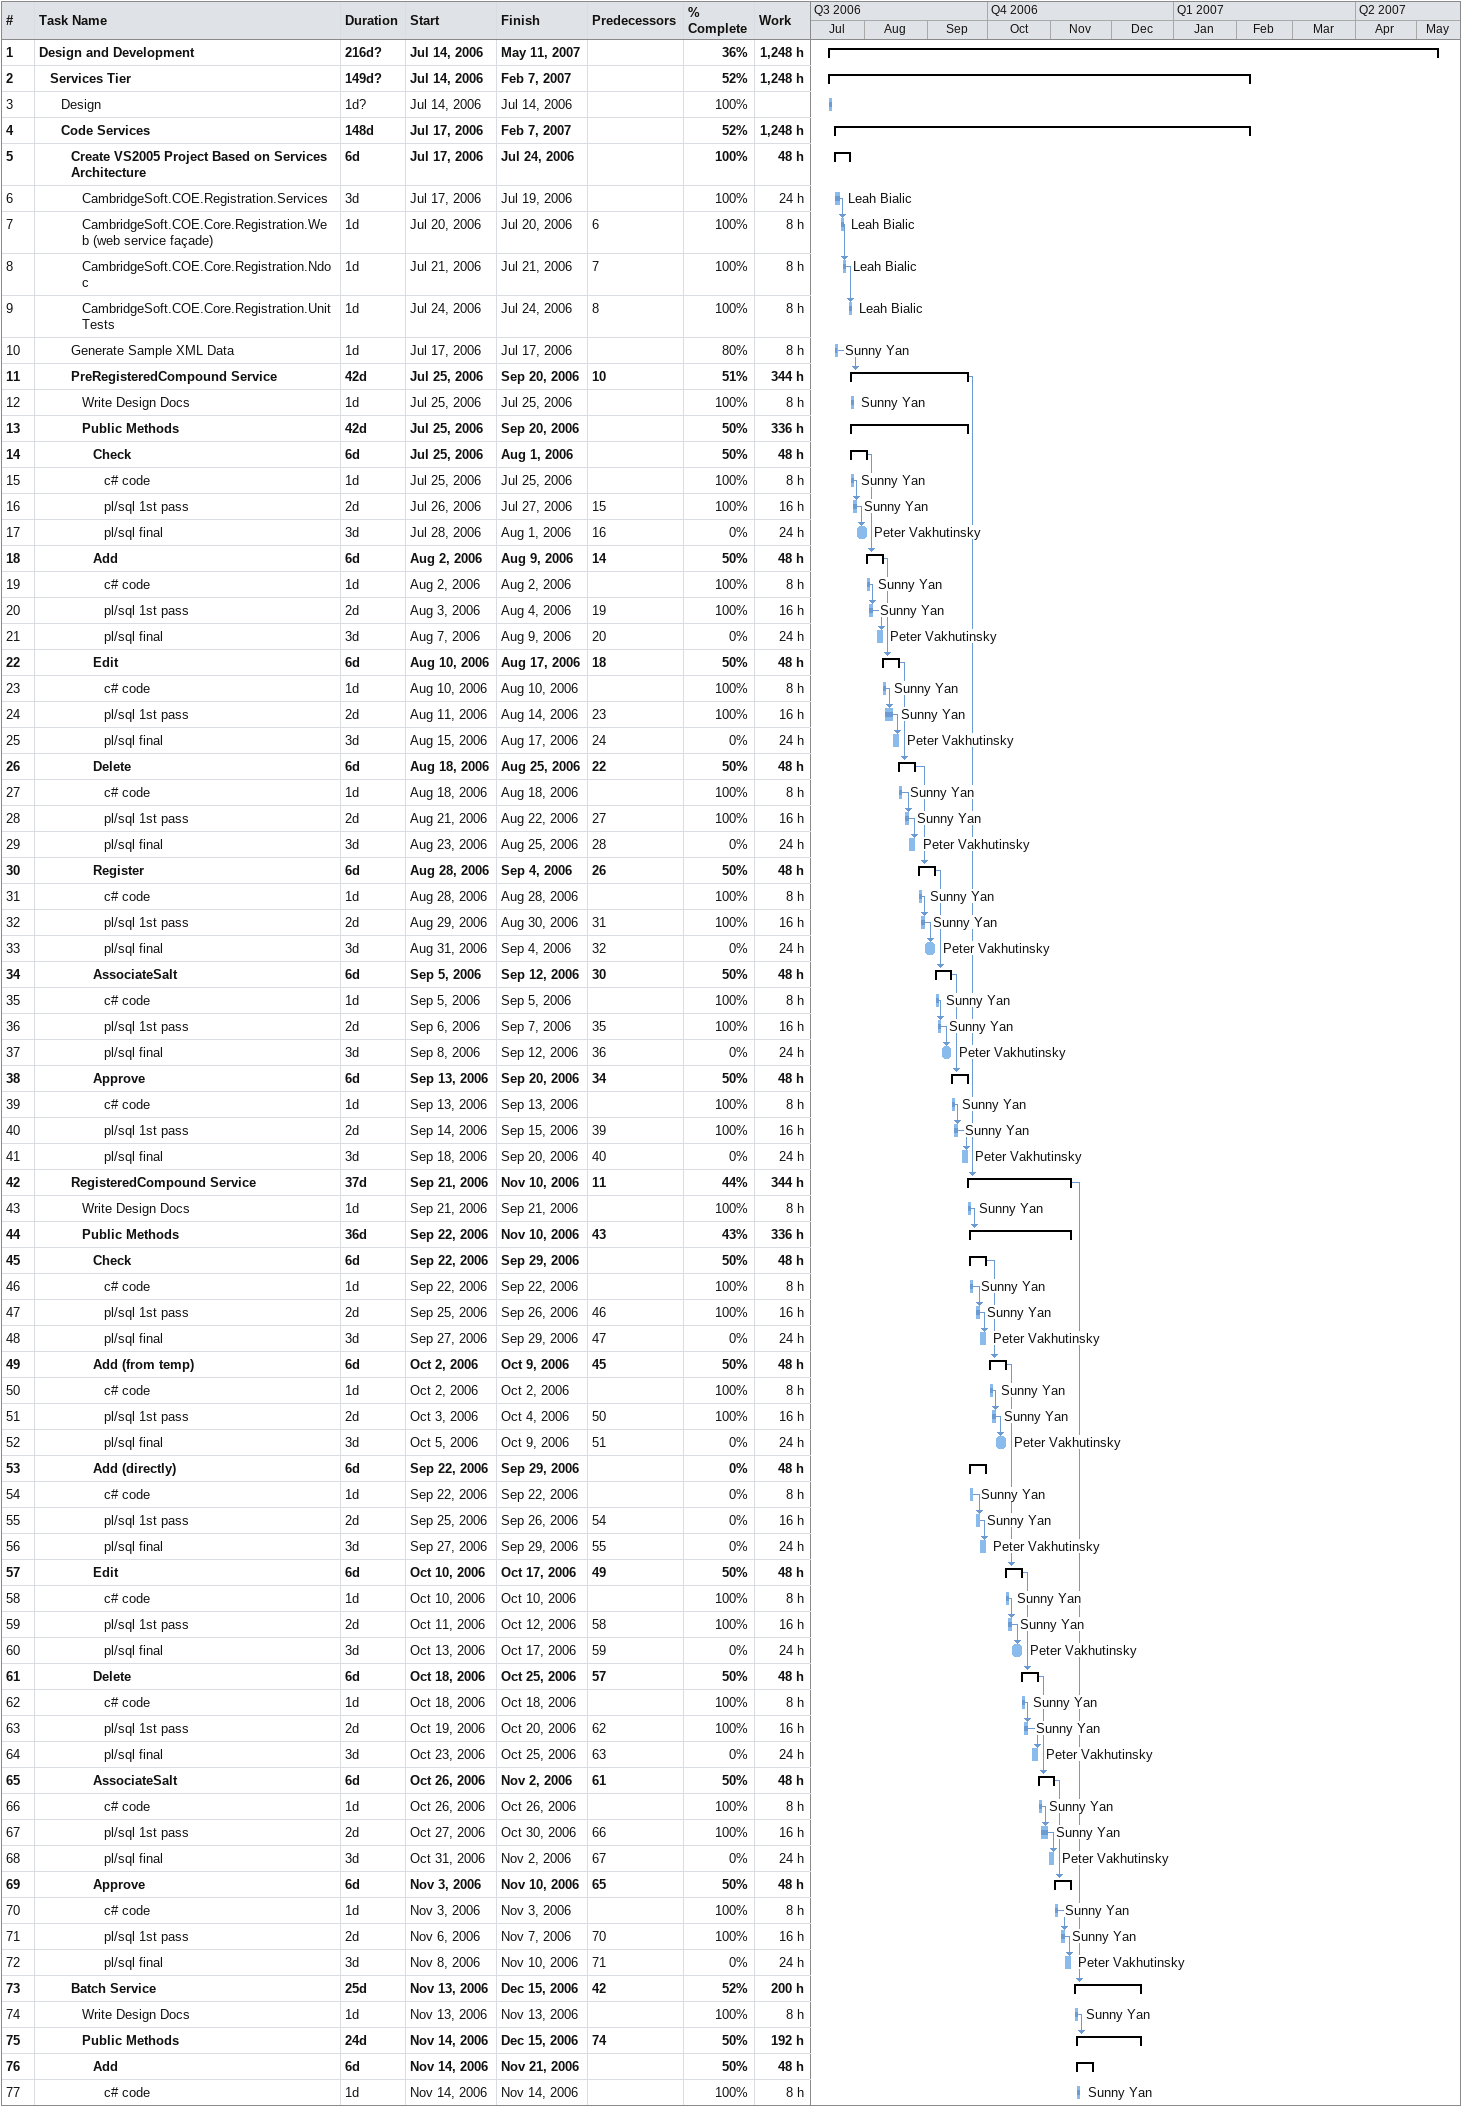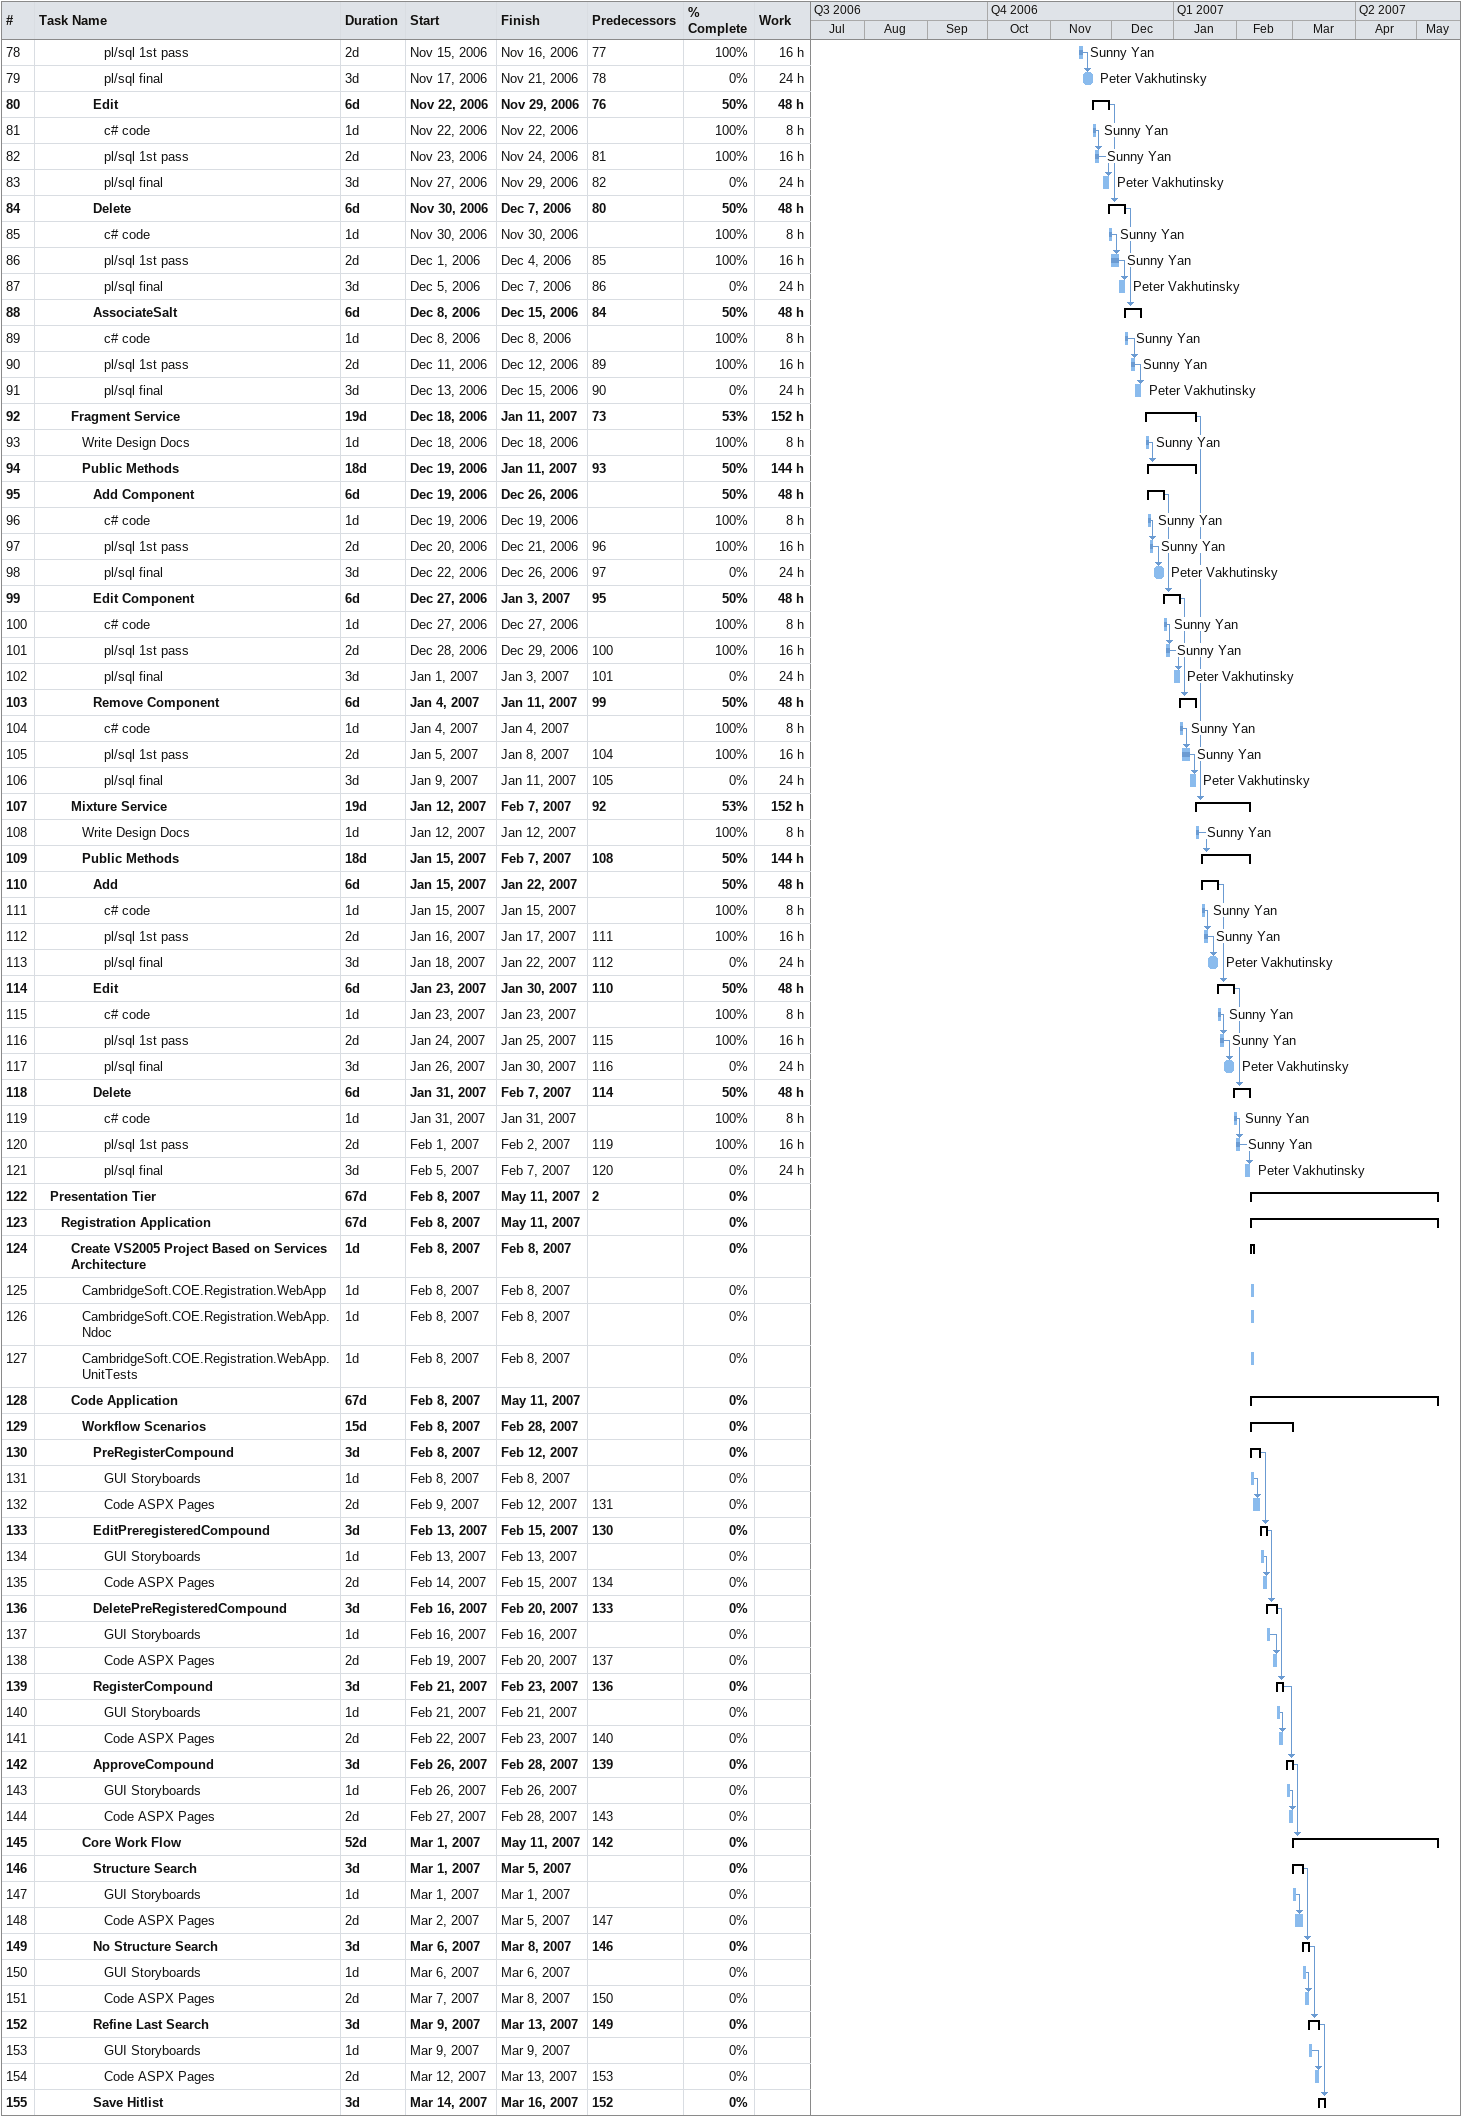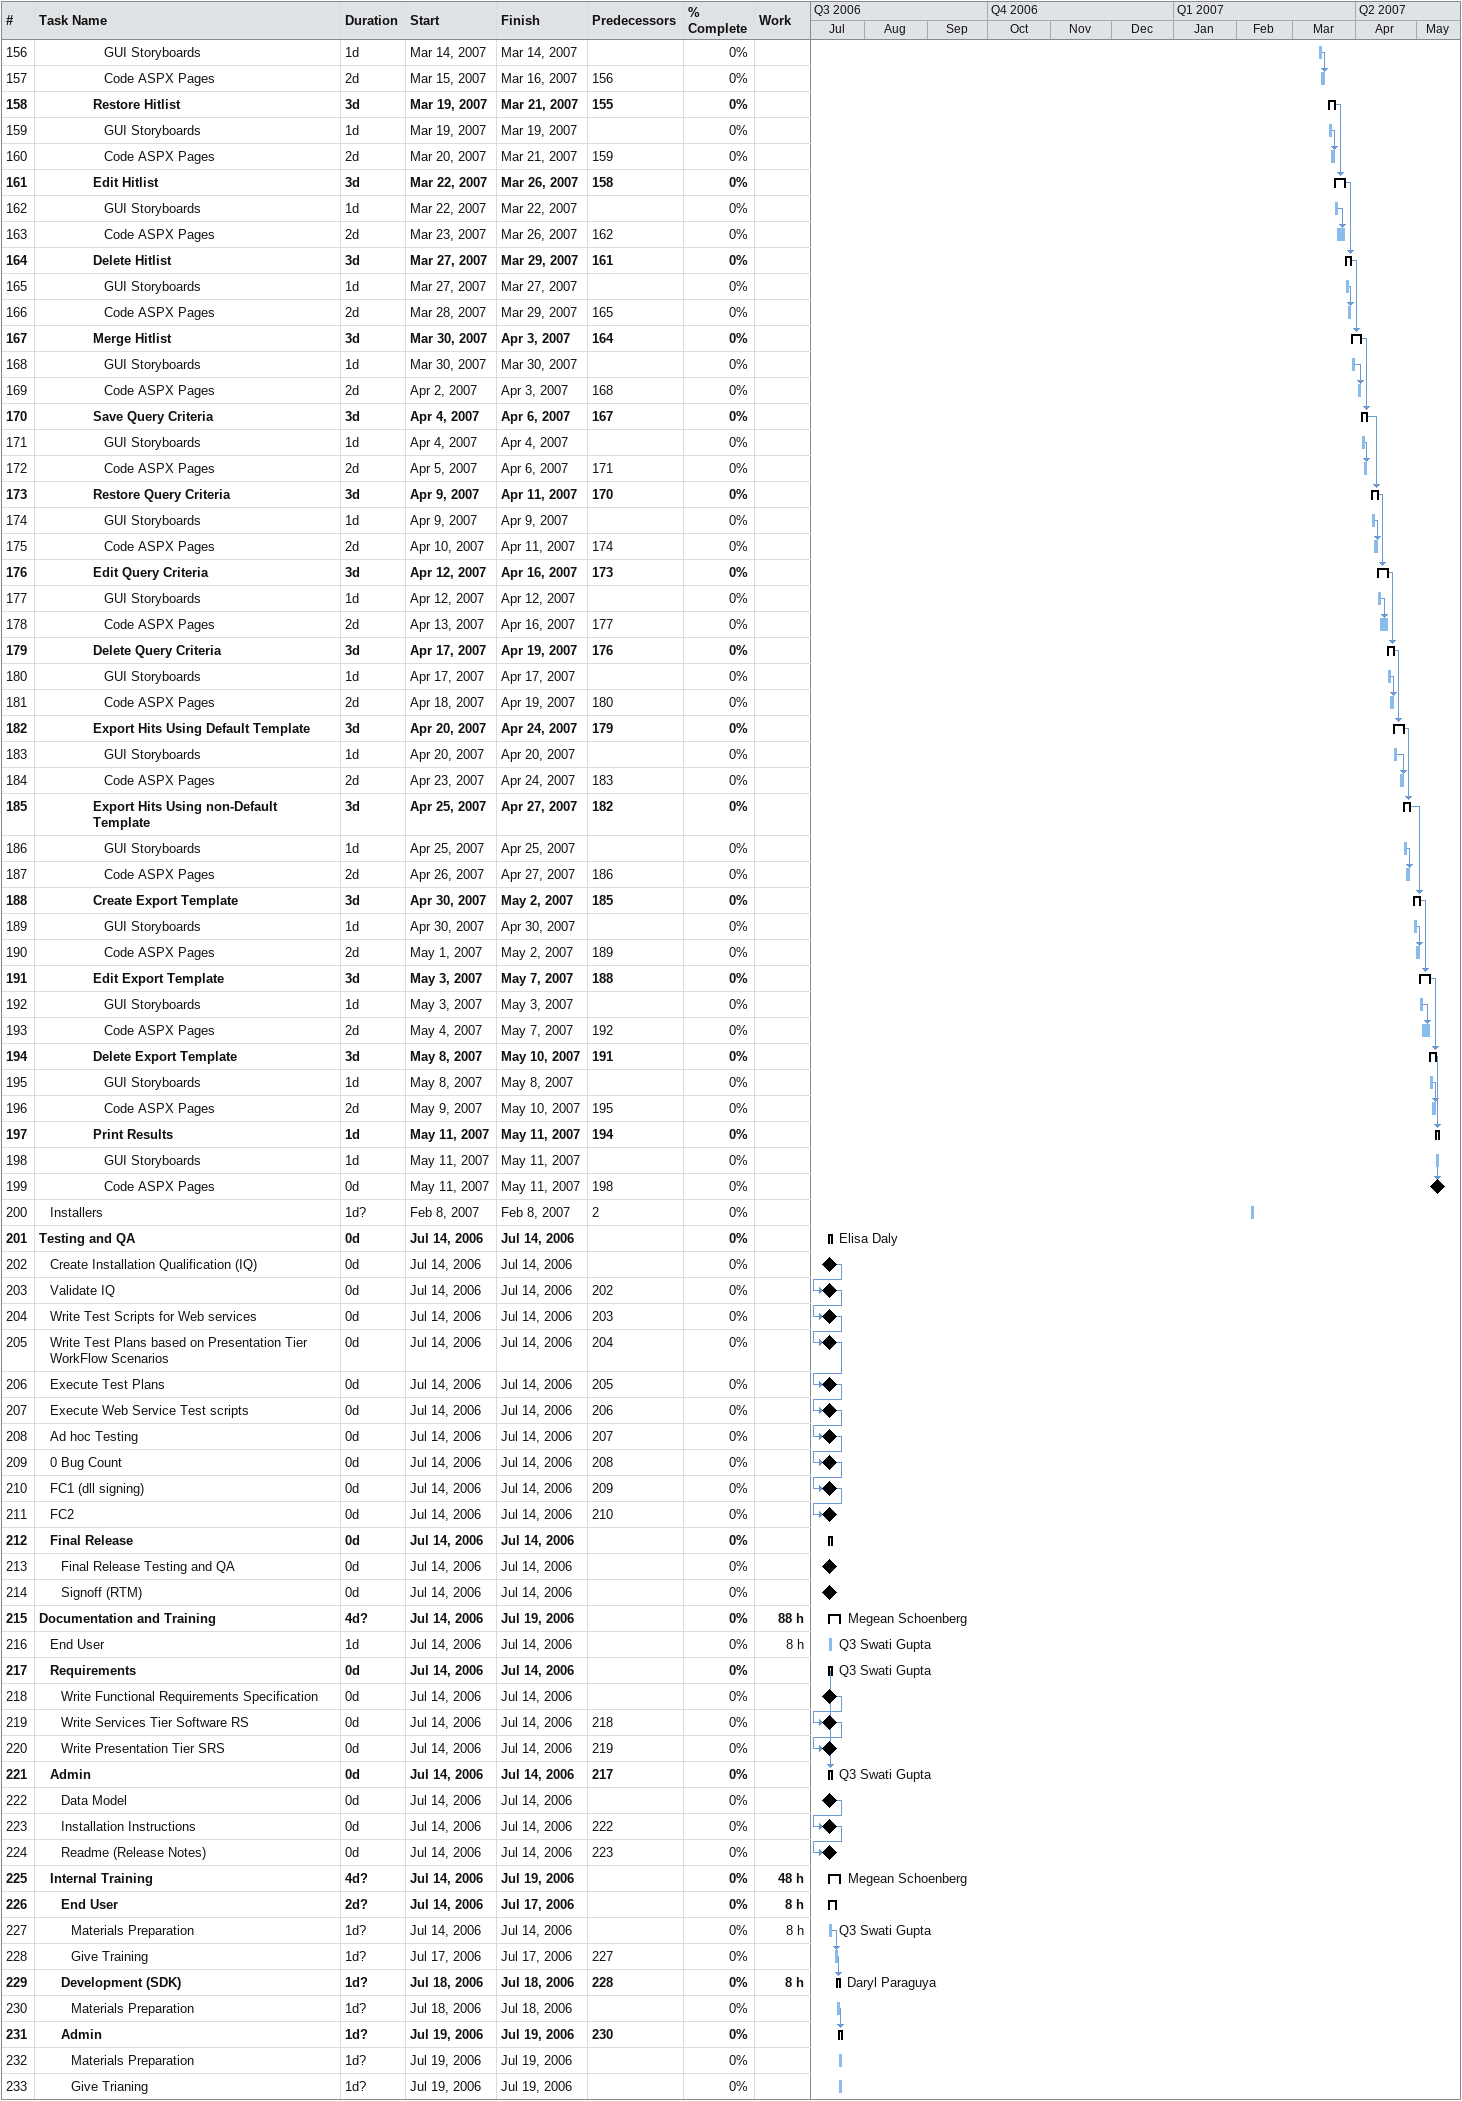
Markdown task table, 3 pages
| ID | Level | Task | Duration | Start | Finish | Predecessors | Resources | % complete | Work (h) |
|---|---|---|---|---|---|---|---|---|---|
| 1 | 1 | **Design and Development** | 216d? | 2006-07-14 | 2007-05-11 |  |  | 36 | 1248 |
| 2 | 2 | **Services Tier** | 149d? | 2006-07-14 | 2007-02-07 |  |  | 52 | 1248 |
| 3 | 3 | Design | 1d? | 2006-07-14 | 2006-07-14 |  |  | 100 |  |
| 4 | 3 | **Code Services** | 148d | 2006-07-17 | 2007-02-07 |  |  | 52 | 1248 |
| 5 | 4 | **Create VS2005 Project Based on Services Architecture** | 6d | 2006-07-17 | 2006-07-24 |  |  | 100 | 48 |
| 6 | 5 | CambridgeSoft.COE.Registration.Services | 3d | 2006-07-17 | 2006-07-19 |  | Leah Bialic | 100 | 24 |
| 7 | 5 | CambridgeSoft.COE.Core.Registration.Web (web service façade) | 1d | 2006-07-20 | 2006-07-20 | 6 | Leah Bialic | 100 | 8 |
| 8 | 5 | CambridgeSoft.COE.Core.Registration.Ndoc | 1d | 2006-07-21 | 2006-07-21 | 7 | Leah Bialic | 100 | 8 |
| 9 | 5 | CambridgeSoft.COE.Core.Registration.UnitTests | 1d | 2006-07-24 | 2006-07-24 | 8 | Leah Bialic | 100 | 8 |
| 10 | 4 | Generate Sample XML Data | 1d | 2006-07-17 | 2006-07-17 |  | Sunny Yan | 80 | 8 |
| 11 | 4 | **PreRegisteredCompound Service** | 42d | 2006-07-25 | 2006-09-20 | 10 |  | 51 | 344 |
| 12 | 5 | Write Design Docs | 1d | 2006-07-25 | 2006-07-25 |  | Sunny Yan | 100 | 8 |
| 13 | 5 | **Public Methods** | 42d | 2006-07-25 | 2006-09-20 |  |  | 50 | 336 |
| 14 | 6 | **Check** | 6d | 2006-07-25 | 2006-08-01 |  |  | 50 | 48 |
| 15 | 7 | c# code | 1d | 2006-07-25 | 2006-07-25 |  | Sunny Yan | 100 | 8 |
| 16 | 7 | pl/sql 1st pass | 2d | 2006-07-26 | 2006-07-27 | 15 | Sunny Yan | 100 | 16 |
| 17 | 7 | pl/sql final | 3d | 2006-07-28 | 2006-08-01 | 16 | Peter Vakhutinsky | 0 | 24 |
| 18 | 6 | **Add** | 6d | 2006-08-02 | 2006-08-09 | 14 |  | 50 | 48 |
| 19 | 7 | c# code | 1d | 2006-08-02 | 2006-08-02 |  | Sunny Yan | 100 | 8 |
| 20 | 7 | pl/sql 1st pass | 2d | 2006-08-03 | 2006-08-04 | 19 | Sunny Yan | 100 | 16 |
| 21 | 7 | pl/sql final | 3d | 2006-08-07 | 2006-08-09 | 20 | Peter Vakhutinsky | 0 | 24 |
| 22 | 6 | **Edit** | 6d | 2006-08-10 | 2006-08-17 | 18 |  | 50 | 48 |
| 23 | 7 | c# code | 1d | 2006-08-10 | 2006-08-10 |  | Sunny Yan | 100 | 8 |
| 24 | 7 | pl/sql 1st pass | 2d | 2006-08-11 | 2006-08-14 | 23 | Sunny Yan | 100 | 16 |
| 25 | 7 | pl/sql final | 3d | 2006-08-15 | 2006-08-17 | 24 | Peter Vakhutinsky | 0 | 24 |
| 26 | 6 | **Delete** | 6d | 2006-08-18 | 2006-08-25 | 22 |  | 50 | 48 |
| 27 | 7 | c# code | 1d | 2006-08-18 | 2006-08-18 |  | Sunny Yan | 100 | 8 |
| 28 | 7 | pl/sql 1st pass | 2d | 2006-08-21 | 2006-08-22 | 27 | Sunny Yan | 100 | 16 |
| 29 | 7 | pl/sql final | 3d | 2006-08-23 | 2006-08-25 | 28 | Peter Vakhutinsky | 0 | 24 |
| 30 | 6 | **Register** | 6d | 2006-08-28 | 2006-09-04 | 26 |  | 50 | 48 |
| 31 | 7 | c# code | 1d | 2006-08-28 | 2006-08-28 |  | Sunny Yan | 100 | 8 |
| 32 | 7 | pl/sql 1st pass | 2d | 2006-08-29 | 2006-08-30 | 31 | Sunny Yan | 100 | 16 |
| 33 | 7 | pl/sql final | 3d | 2006-08-31 | 2006-09-04 | 32 | Peter Vakhutinsky | 0 | 24 |
| 34 | 6 | **AssociateSalt** | 6d | 2006-09-05 | 2006-09-12 | 30 |  | 50 | 48 |
| 35 | 7 | c# code | 1d | 2006-09-05 | 2006-09-05 |  | Sunny Yan | 100 | 8 |
| 36 | 7 | pl/sql 1st pass | 2d | 2006-09-06 | 2006-09-07 | 35 | Sunny Yan | 100 | 16 |
| 37 | 7 | pl/sql final | 3d | 2006-09-08 | 2006-09-12 | 36 | Peter Vakhutinsky | 0 | 24 |
| 38 | 6 | **Approve** | 6d | 2006-09-13 | 2006-09-20 | 34 |  | 50 | 48 |
| 39 | 7 | c# code | 1d | 2006-09-13 | 2006-09-13 |  | Sunny Yan | 100 | 8 |
| 40 | 7 | pl/sql 1st pass | 2d | 2006-09-14 | 2006-09-15 | 39 | Sunny Yan | 100 | 16 |
| 41 | 7 | pl/sql final | 3d | 2006-09-18 | 2006-09-20 | 40 | Peter Vakhutinsky | 0 | 24 |
| 42 | 4 | **RegisteredCompound Service** | 37d | 2006-09-21 | 2006-11-10 | 11 |  | 44 | 344 |
| 43 | 5 | Write Design Docs | 1d | 2006-09-21 | 2006-09-21 |  | Sunny Yan | 100 | 8 |
| 44 | 5 | **Public Methods** | 36d | 2006-09-22 | 2006-11-10 | 43 |  | 43 | 336 |
| 45 | 6 | **Check** | 6d | 2006-09-22 | 2006-09-29 |  |  | 50 | 48 |
| 46 | 7 | c# code | 1d | 2006-09-22 | 2006-09-22 |  | Sunny Yan | 100 | 8 |
| 47 | 7 | pl/sql 1st pass | 2d | 2006-09-25 | 2006-09-26 | 46 | Sunny Yan | 100 | 16 |
| 48 | 7 | pl/sql final | 3d | 2006-09-27 | 2006-09-29 | 47 | Peter Vakhutinsky | 0 | 24 |
| 49 | 6 | **Add (from temp)** | 6d | 2006-10-02 | 2006-10-09 | 45 |  | 50 | 48 |
| 50 | 7 | c# code | 1d | 2006-10-02 | 2006-10-02 |  | Sunny Yan | 100 | 8 |
| 51 | 7 | pl/sql 1st pass | 2d | 2006-10-03 | 2006-10-04 | 50 | Sunny Yan | 100 | 16 |
| 52 | 7 | pl/sql final | 3d | 2006-10-05 | 2006-10-09 | 51 | Peter Vakhutinsky | 0 | 24 |
| 53 | 6 | **Add (directly)** | 6d | 2006-09-22 | 2006-09-29 |  |  | 0 | 48 |
| 54 | 7 | c# code | 1d | 2006-09-22 | 2006-09-22 |  | Sunny Yan | 0 | 8 |
| 55 | 7 | pl/sql 1st pass | 2d | 2006-09-25 | 2006-09-26 | 54 | Sunny Yan | 0 | 16 |
| 56 | 7 | pl/sql final | 3d | 2006-09-27 | 2006-09-29 | 55 | Peter Vakhutinsky | 0 | 24 |
| 57 | 6 | **Edit** | 6d | 2006-10-10 | 2006-10-17 | 49 |  | 50 | 48 |
| 58 | 7 | c# code | 1d | 2006-10-10 | 2006-10-10 |  | Sunny Yan | 100 | 8 |
| 59 | 7 | pl/sql 1st pass | 2d | 2006-10-11 | 2006-10-12 | 58 | Sunny Yan | 100 | 16 |
| 60 | 7 | pl/sql final | 3d | 2006-10-13 | 2006-10-17 | 59 | Peter Vakhutinsky | 0 | 24 |
| 61 | 6 | **Delete** | 6d | 2006-10-18 | 2006-10-25 | 57 |  | 50 | 48 |
| 62 | 7 | c# code | 1d | 2006-10-18 | 2006-10-18 |  | Sunny Yan | 100 | 8 |
| 63 | 7 | pl/sql 1st pass | 2d | 2006-10-19 | 2006-10-20 | 62 | Sunny Yan | 100 | 16 |
| 64 | 7 | pl/sql final | 3d | 2006-10-23 | 2006-10-25 | 63 | Peter Vakhutinsky | 0 | 24 |
| 65 | 6 | **AssociateSalt** | 6d | 2006-10-26 | 2006-11-02 | 61 |  | 50 | 48 |
| 66 | 7 | c# code | 1d | 2006-10-26 | 2006-10-26 |  | Sunny Yan | 100 | 8 |
| 67 | 7 | pl/sql 1st pass | 2d | 2006-10-27 | 2006-10-30 | 66 | Sunny Yan | 100 | 16 |
| 68 | 7 | pl/sql final | 3d | 2006-10-31 | 2006-11-02 | 67 | Peter Vakhutinsky | 0 | 24 |
| 69 | 6 | **Approve** | 6d | 2006-11-03 | 2006-11-10 | 65 |  | 50 | 48 |
| 70 | 7 | c# code | 1d | 2006-11-03 | 2006-11-03 |  | Sunny Yan | 100 | 8 |
| 71 | 7 | pl/sql 1st pass | 2d | 2006-11-06 | 2006-11-07 | 70 | Sunny Yan | 100 | 16 |
| 72 | 7 | pl/sql final | 3d | 2006-11-08 | 2006-11-10 | 71 | Peter Vakhutinsky | 0 | 24 |
| 73 | 4 | **Batch Service** | 25d | 2006-11-13 | 2006-12-15 | 42 |  | 52 | 200 |
| 74 | 5 | Write Design Docs | 1d | 2006-11-13 | 2006-11-13 |  | Sunny Yan | 100 | 8 |
| 75 | 5 | **Public Methods** | 24d | 2006-11-14 | 2006-12-15 | 74 |  | 50 | 192 |
| 76 | 6 | **Add** | 6d | 2006-11-14 | 2006-11-21 |  |  | 50 | 48 |
| 77 | 7 | c# code | 1d | 2006-11-14 | 2006-11-14 |  | Sunny Yan | 100 | 8 |
| 78 | 7 | pl/sql 1st pass | 2d | 2006-11-15 | 2006-11-16 | 77 | Sunny Yan | 100 | 16 |
| 79 | 7 | pl/sql final | 3d | 2006-11-17 | 2006-11-21 | 78 | Peter Vakhutinsky | 0 | 24 |
| 80 | 6 | **Edit** | 6d | 2006-11-22 | 2006-11-29 | 76 |  | 50 | 48 |
| 81 | 7 | c# code | 1d | 2006-11-22 | 2006-11-22 |  | Sunny Yan | 100 | 8 |
| 82 | 7 | pl/sql 1st pass | 2d | 2006-11-23 | 2006-11-24 | 81 | Sunny Yan | 100 | 16 |
| 83 | 7 | pl/sql final | 3d | 2006-11-27 | 2006-11-29 | 82 | Peter Vakhutinsky | 0 | 24 |
| 84 | 6 | **Delete** | 6d | 2006-11-30 | 2006-12-07 | 80 |  | 50 | 48 |
| 85 | 7 | c# code | 1d | 2006-11-30 | 2006-11-30 |  | Sunny Yan | 100 | 8 |
| 86 | 7 | pl/sql 1st pass | 2d | 2006-12-01 | 2006-12-04 | 85 | Sunny Yan | 100 | 16 |
| 87 | 7 | pl/sql final | 3d | 2006-12-05 | 2006-12-07 | 86 | Peter Vakhutinsky | 0 | 24 |
| 88 | 6 | **AssociateSalt** | 6d | 2006-12-08 | 2006-12-15 | 84 |  | 50 | 48 |
| 89 | 7 | c# code | 1d | 2006-12-08 | 2006-12-08 |  | Sunny Yan | 100 | 8 |
| 90 | 7 | pl/sql 1st pass | 2d | 2006-12-11 | 2006-12-12 | 89 | Sunny Yan | 100 | 16 |
| 91 | 7 | pl/sql final | 3d | 2006-12-13 | 2006-12-15 | 90 | Peter Vakhutinsky | 0 | 24 |
| 92 | 4 | **Fragment Service** | 19d | 2006-12-18 | 2007-01-11 | 73 |  | 53 | 152 |
| 93 | 5 | Write Design Docs | 1d | 2006-12-18 | 2006-12-18 |  | Sunny Yan | 100 | 8 |
| 94 | 5 | **Public Methods** | 18d | 2006-12-19 | 2007-01-11 | 93 |  | 50 | 144 |
| 95 | 6 | **Add Component** | 6d | 2006-12-19 | 2006-12-26 |  |  | 50 | 48 |
| 96 | 7 | c# code | 1d | 2006-12-19 | 2006-12-19 |  | Sunny Yan | 100 | 8 |
| 97 | 7 | pl/sql 1st pass | 2d | 2006-12-20 | 2006-12-21 | 96 | Sunny Yan | 100 | 16 |
| 98 | 7 | pl/sql final | 3d | 2006-12-22 | 2006-12-26 | 97 | Peter Vakhutinsky | 0 | 24 |
| 99 | 6 | **Edit Component** | 6d | 2006-12-27 | 2007-01-03 | 95 |  | 50 | 48 |
| 100 | 7 | c# code | 1d | 2006-12-27 | 2006-12-27 |  | Sunny Yan | 100 | 8 |
| 101 | 7 | pl/sql 1st pass | 2d | 2006-12-28 | 2006-12-29 | 100 | Sunny Yan | 100 | 16 |
| 102 | 7 | pl/sql final | 3d | 2007-01-01 | 2007-01-03 | 101 | Peter Vakhutinsky | 0 | 24 |
| 103 | 6 | **Remove Component** | 6d | 2007-01-04 | 2007-01-11 | 99 |  | 50 | 48 |
| 104 | 7 | c# code | 1d | 2007-01-04 | 2007-01-04 |  | Sunny Yan | 100 | 8 |
| 105 | 7 | pl/sql 1st pass | 2d | 2007-01-05 | 2007-01-08 | 104 | Sunny Yan | 100 | 16 |
| 106 | 7 | pl/sql final | 3d | 2007-01-09 | 2007-01-11 | 105 | Peter Vakhutinsky | 0 | 24 |
| 107 | 4 | **Mixture Service** | 19d | 2007-01-12 | 2007-02-07 | 92 |  | 53 | 152 |
| 108 | 5 | Write Design Docs | 1d | 2007-01-12 | 2007-01-12 |  | Sunny Yan | 100 | 8 |
| 109 | 5 | **Public Methods** | 18d | 2007-01-15 | 2007-02-07 | 108 |  | 50 | 144 |
| 110 | 6 | **Add** | 6d | 2007-01-15 | 2007-01-22 |  |  | 50 | 48 |
| 111 | 7 | c# code | 1d | 2007-01-15 | 2007-01-15 |  | Sunny Yan | 100 | 8 |
| 112 | 7 | pl/sql 1st pass | 2d | 2007-01-16 | 2007-01-17 | 111 | Sunny Yan | 100 | 16 |
| 113 | 7 | pl/sql final | 3d | 2007-01-18 | 2007-01-22 | 112 | Peter Vakhutinsky | 0 | 24 |
| 114 | 6 | **Edit** | 6d | 2007-01-23 | 2007-01-30 | 110 |  | 50 | 48 |
| 115 | 7 | c# code | 1d | 2007-01-23 | 2007-01-23 |  | Sunny Yan | 100 | 8 |
| 116 | 7 | pl/sql 1st pass | 2d | 2007-01-24 | 2007-01-25 | 115 | Sunny Yan | 100 | 16 |
| 117 | 7 | pl/sql final | 3d | 2007-01-26 | 2007-01-30 | 116 | Peter Vakhutinsky | 0 | 24 |
| 118 | 6 | **Delete** | 6d | 2007-01-31 | 2007-02-07 | 114 |  | 50 | 48 |
| 119 | 7 | c# code | 1d | 2007-01-31 | 2007-01-31 |  | Sunny Yan | 100 | 8 |
| 120 | 7 | pl/sql 1st pass | 2d | 2007-02-01 | 2007-02-02 | 119 | Sunny Yan | 100 | 16 |
| 121 | 7 | pl/sql final | 3d | 2007-02-05 | 2007-02-07 | 120 | Peter Vakhutinsky | 0 | 24 |
| 122 | 2 | **Presentation Tier** | 67d | 2007-02-08 | 2007-05-11 | 2 |  | 0 |  |
| 123 | 3 | **Registration Application** | 67d | 2007-02-08 | 2007-05-11 |  |  | 0 |  |
| 124 | 4 | **Create VS2005 Project Based on Services Architecture** | 1d | 2007-02-08 | 2007-02-08 |  |  | 0 |  |
| 125 | 5 | CambridgeSoft.COE.Registration.WebApp | 1d | 2007-02-08 | 2007-02-08 |  |  | 0 |  |
| 126 | 5 | CambridgeSoft.COE.Registration.WebApp.Ndoc | 1d | 2007-02-08 | 2007-02-08 |  |  | 0 |  |
| 127 | 5 | CambridgeSoft.COE.Registration.WebApp.UnitTests | 1d | 2007-02-08 | 2007-02-08 |  |  | 0 |  |
| 128 | 4 | **Code Application** | 67d | 2007-02-08 | 2007-05-11 |  |  | 0 |  |
| 129 | 5 | **Workflow Scenarios** | 15d | 2007-02-08 | 2007-02-28 |  |  | 0 |  |
| 130 | 6 | **PreRegisterCompound** | 3d | 2007-02-08 | 2007-02-12 |  |  | 0 |  |
| 131 | 7 | GUI Storyboards | 1d | 2007-02-08 | 2007-02-08 |  |  | 0 |  |
| 132 | 7 | Code ASPX Pages | 2d | 2007-02-09 | 2007-02-12 | 131 |  | 0 |  |
| 133 | 6 | **EditPreregisteredCompound** | 3d | 2007-02-13 | 2007-02-15 | 130 |  | 0 |  |
| 134 | 7 | GUI Storyboards | 1d | 2007-02-13 | 2007-02-13 |  |  | 0 |  |
| 135 | 7 | Code ASPX Pages | 2d | 2007-02-14 | 2007-02-15 | 134 |  | 0 |  |
| 136 | 6 | **DeletePreRegisteredCompound** | 3d | 2007-02-16 | 2007-02-20 | 133 |  | 0 |  |
| 137 | 7 | GUI Storyboards | 1d | 2007-02-16 | 2007-02-16 |  |  | 0 |  |
| 138 | 7 | Code ASPX Pages | 2d | 2007-02-19 | 2007-02-20 | 137 |  | 0 |  |
| 139 | 6 | **RegisterCompound** | 3d | 2007-02-21 | 2007-02-23 | 136 |  | 0 |  |
| 140 | 7 | GUI Storyboards | 1d | 2007-02-21 | 2007-02-21 |  |  | 0 |  |
| 141 | 7 | Code ASPX Pages | 2d | 2007-02-22 | 2007-02-23 | 140 |  | 0 |  |
| 142 | 6 | **ApproveCompound** | 3d | 2007-02-26 | 2007-02-28 | 139 |  | 0 |  |
| 143 | 7 | GUI Storyboards | 1d | 2007-02-26 | 2007-02-26 |  |  | 0 |  |
| 144 | 7 | Code ASPX Pages | 2d | 2007-02-27 | 2007-02-28 | 143 |  | 0 |  |
| 145 | 5 | **Core Work Flow** | 52d | 2007-03-01 | 2007-05-11 | 142 |  | 0 |  |
| 146 | 6 | **Structure Search** | 3d | 2007-03-01 | 2007-03-05 |  |  | 0 |  |
| 147 | 7 | GUI Storyboards | 1d | 2007-03-01 | 2007-03-01 |  |  | 0 |  |
| 148 | 7 | Code ASPX Pages | 2d | 2007-03-02 | 2007-03-05 | 147 |  | 0 |  |
| 149 | 6 | **No Structure Search** | 3d | 2007-03-06 | 2007-03-08 | 146 |  | 0 |  |
| 150 | 7 | GUI Storyboards | 1d | 2007-03-06 | 2007-03-06 |  |  | 0 |  |
| 151 | 7 | Code ASPX Pages | 2d | 2007-03-07 | 2007-03-08 | 150 |  | 0 |  |
| 152 | 6 | **Refine Last Search** | 3d | 2007-03-09 | 2007-03-13 | 149 |  | 0 |  |
| 153 | 7 | GUI Storyboards | 1d | 2007-03-09 | 2007-03-09 |  |  | 0 |  |
| 154 | 7 | Code ASPX Pages | 2d | 2007-03-12 | 2007-03-13 | 153 |  | 0 |  |
| 155 | 6 | **Save Hitlist** | 3d | 2007-03-14 | 2007-03-16 | 152 |  | 0 |  |
| 156 | 7 | GUI Storyboards | 1d | 2007-03-14 | 2007-03-14 |  |  | 0 |  |
| 157 | 7 | Code ASPX Pages | 2d | 2007-03-15 | 2007-03-16 | 156 |  | 0 |  |
| 158 | 6 | **Restore Hitlist** | 3d | 2007-03-19 | 2007-03-21 | 155 |  | 0 |  |
| 159 | 7 | GUI Storyboards | 1d | 2007-03-19 | 2007-03-19 |  |  | 0 |  |
| 160 | 7 | Code ASPX Pages | 2d | 2007-03-20 | 2007-03-21 | 159 |  | 0 |  |
| 161 | 6 | **Edit Hitlist** | 3d | 2007-03-22 | 2007-03-26 | 158 |  | 0 |  |
| 162 | 7 | GUI Storyboards | 1d | 2007-03-22 | 2007-03-22 |  |  | 0 |  |
| 163 | 7 | Code ASPX Pages | 2d | 2007-03-23 | 2007-03-26 | 162 |  | 0 |  |
| 164 | 6 | **Delete Hitlist** | 3d | 2007-03-27 | 2007-03-29 | 161 |  | 0 |  |
| 165 | 7 | GUI Storyboards | 1d | 2007-03-27 | 2007-03-27 |  |  | 0 |  |
| 166 | 7 | Code ASPX Pages | 2d | 2007-03-28 | 2007-03-29 | 165 |  | 0 |  |
| 167 | 6 | **Merge Hitlist** | 3d | 2007-03-30 | 2007-04-03 | 164 |  | 0 |  |
| 168 | 7 | GUI Storyboards | 1d | 2007-03-30 | 2007-03-30 |  |  | 0 |  |
| 169 | 7 | Code ASPX Pages | 2d | 2007-04-02 | 2007-04-03 | 168 |  | 0 |  |
| 170 | 6 | **Save Query Criteria** | 3d | 2007-04-04 | 2007-04-06 | 167 |  | 0 |  |
| 171 | 7 | GUI Storyboards | 1d | 2007-04-04 | 2007-04-04 |  |  | 0 |  |
| 172 | 7 | Code ASPX Pages | 2d | 2007-04-05 | 2007-04-06 | 171 |  | 0 |  |
| 173 | 6 | **Restore Query Criteria** | 3d | 2007-04-09 | 2007-04-11 | 170 |  | 0 |  |
| 174 | 7 | GUI Storyboards | 1d | 2007-04-09 | 2007-04-09 |  |  | 0 |  |
| 175 | 7 | Code ASPX Pages | 2d | 2007-04-10 | 2007-04-11 | 174 |  | 0 |  |
| 176 | 6 | **Edit Query Criteria** | 3d | 2007-04-12 | 2007-04-16 | 173 |  | 0 |  |
| 177 | 7 | GUI Storyboards | 1d | 2007-04-12 | 2007-04-12 |  |  | 0 |  |
| 178 | 7 | Code ASPX Pages | 2d | 2007-04-13 | 2007-04-16 | 177 |  | 0 |  |
| 179 | 6 | **Delete Query Criteria** | 3d | 2007-04-17 | 2007-04-19 | 176 |  | 0 |  |
| 180 | 7 | GUI Storyboards | 1d | 2007-04-17 | 2007-04-17 |  |  | 0 |  |
| 181 | 7 | Code ASPX Pages | 2d | 2007-04-18 | 2007-04-19 | 180 |  | 0 |  |
| 182 | 6 | **Export Hits Using Default Template** | 3d | 2007-04-20 | 2007-04-24 | 179 |  | 0 |  |
| 183 | 7 | GUI Storyboards | 1d | 2007-04-20 | 2007-04-20 |  |  | 0 |  |
| 184 | 7 | Code ASPX Pages | 2d | 2007-04-23 | 2007-04-24 | 183 |  | 0 |  |
| 185 | 6 | **Export Hits Using non-Default Template** | 3d | 2007-04-25 | 2007-04-27 | 182 |  | 0 |  |
| 186 | 7 | GUI Storyboards | 1d | 2007-04-25 | 2007-04-25 |  |  | 0 |  |
| 187 | 7 | Code ASPX Pages | 2d | 2007-04-26 | 2007-04-27 | 186 |  | 0 |  |
| 188 | 6 | **Create Export Template** | 3d | 2007-04-30 | 2007-05-02 | 185 |  | 0 |  |
| 189 | 7 | GUI Storyboards | 1d | 2007-04-30 | 2007-04-30 |  |  | 0 |  |
| 190 | 7 | Code ASPX Pages | 2d | 2007-05-01 | 2007-05-02 | 189 |  | 0 |  |
| 191 | 6 | **Edit Export Template** | 3d | 2007-05-03 | 2007-05-07 | 188 |  | 0 |  |
| 192 | 7 | GUI Storyboards | 1d | 2007-05-03 | 2007-05-03 |  |  | 0 |  |
| 193 | 7 | Code ASPX Pages | 2d | 2007-05-04 | 2007-05-07 | 192 |  | 0 |  |
| 194 | 6 | **Delete Export Template** | 3d | 2007-05-08 | 2007-05-10 | 191 |  | 0 |  |
| 195 | 7 | GUI Storyboards | 1d | 2007-05-08 | 2007-05-08 |  |  | 0 |  |
| 196 | 7 | Code ASPX Pages | 2d | 2007-05-09 | 2007-05-10 | 195 |  | 0 |  |
| 197 | 6 | **Print Results** | 1d | 2007-05-11 | 2007-05-11 | 194 |  | 0 |  |
| 198 | 7 | GUI Storyboards | 1d | 2007-05-11 | 2007-05-11 |  |  | 0 |  |
| 199 | 7 | Code ASPX Pages | 0d | 2007-05-11 | 2007-05-11 | 198 |  | 0 |  |
| 200 | 2 | Installers | 1d? | 2007-02-08 | 2007-02-08 | 2 |  | 0 |  |
| 201 | 1 | **Testing and QA** | 0d | 2006-07-14 | 2006-07-14 |  | Elisa Daly | 0 |  |
| 202 | 2 | Create Installation Qualification (IQ) | 0d | 2006-07-14 | 2006-07-14 |  |  | 0 |  |
| 203 | 2 | Validate IQ | 0d | 2006-07-14 | 2006-07-14 | 202 |  | 0 |  |
| 204 | 2 | Write Test Scripts for Web services | 0d | 2006-07-14 | 2006-07-14 | 203 |  | 0 |  |
| 205 | 2 | Write Test Plans based on Presentation Tier WorkFlow Scenarios | 0d | 2006-07-14 | 2006-07-14 | 204 |  | 0 |  |
| 206 | 2 | Execute Test Plans | 0d | 2006-07-14 | 2006-07-14 | 205 |  | 0 |  |
| 207 | 2 | Execute Web Service Test scripts | 0d | 2006-07-14 | 2006-07-14 | 206 |  | 0 |  |
| 208 | 2 | Ad hoc Testing | 0d | 2006-07-14 | 2006-07-14 | 207 |  | 0 |  |
| 209 | 2 | 0 Bug Count | 0d | 2006-07-14 | 2006-07-14 | 208 |  | 0 |  |
| 210 | 2 | FC1 (dll signing) | 0d | 2006-07-14 | 2006-07-14 | 209 |  | 0 |  |
| 211 | 2 | FC2 | 0d | 2006-07-14 | 2006-07-14 | 210 |  | 0 |  |
| 212 | 2 | **Final Release** | 0d | 2006-07-14 | 2006-07-14 |  |  | 0 |  |
| 213 | 3 | Final Release Testing and QA | 0d | 2006-07-14 | 2006-07-14 |  |  | 0 |  |
| 214 | 3 | Signoff (RTM) | 0d | 2006-07-14 | 2006-07-14 |  |  | 0 |  |
| 215 | 1 | **Documentation and Training** | 4d? | 2006-07-14 | 2006-07-19 |  | Megean Schoenberg | 0 | 88 |
| 216 | 2 | End User | 1d | 2006-07-14 | 2006-07-14 |  | Q3 Swati Gupta | 0 | 8 |
| 217 | 2 | **Requirements** | 0d | 2006-07-14 | 2006-07-14 |  | Q3 Swati Gupta | 0 |  |
| 218 | 3 | Write Functional Requirements Specification | 0d | 2006-07-14 | 2006-07-14 |  |  | 0 |  |
| 219 | 3 | Write Services Tier Software RS | 0d | 2006-07-14 | 2006-07-14 | 218 |  | 0 |  |
| 220 | 3 | Write Presentation Tier SRS | 0d | 2006-07-14 | 2006-07-14 | 219 |  | 0 |  |
| 221 | 2 | **Admin** | 0d | 2006-07-14 | 2006-07-14 | 217 | Q3 Swati Gupta | 0 |  |
| 222 | 3 | Data Model | 0d | 2006-07-14 | 2006-07-14 |  |  | 0 |  |
| 223 | 3 | Installation Instructions | 0d | 2006-07-14 | 2006-07-14 | 222 |  | 0 |  |
| 224 | 3 | Readme (Release Notes) | 0d | 2006-07-14 | 2006-07-14 | 223 |  | 0 |  |
| 225 | 2 | **Internal Training** | 4d? | 2006-07-14 | 2006-07-19 |  | Megean Schoenberg | 0 | 48 |
| 226 | 3 | **End User** | 2d? | 2006-07-14 | 2006-07-17 |  |  | 0 | 8 |
| 227 | 4 | Materials Preparation | 1d? | 2006-07-14 | 2006-07-14 |  | Q3 Swati Gupta | 0 | 8 |
| 228 | 4 | Give Training | 1d? | 2006-07-17 | 2006-07-17 | 227 |  | 0 |  |
| 229 | 3 | **Development (SDK)** | 1d? | 2006-07-18 | 2006-07-18 | 228 | Daryl Paraguya | 0 | 8 |
| 230 | 4 | Materials Preparation | 1d? | 2006-07-18 | 2006-07-18 |  |  | 0 |  |
| 231 | 3 | **Admin** | 1d? | 2006-07-19 | 2006-07-19 | 230 |  | 0 |  |
| 232 | 4 | Materials Preparation | 1d? | 2006-07-19 | 2006-07-19 |  |  | 0 |  |
| 233 | 4 | Give Trianing | 1d? | 2006-07-19 | 2006-07-19 |  |  | 0 |  |
